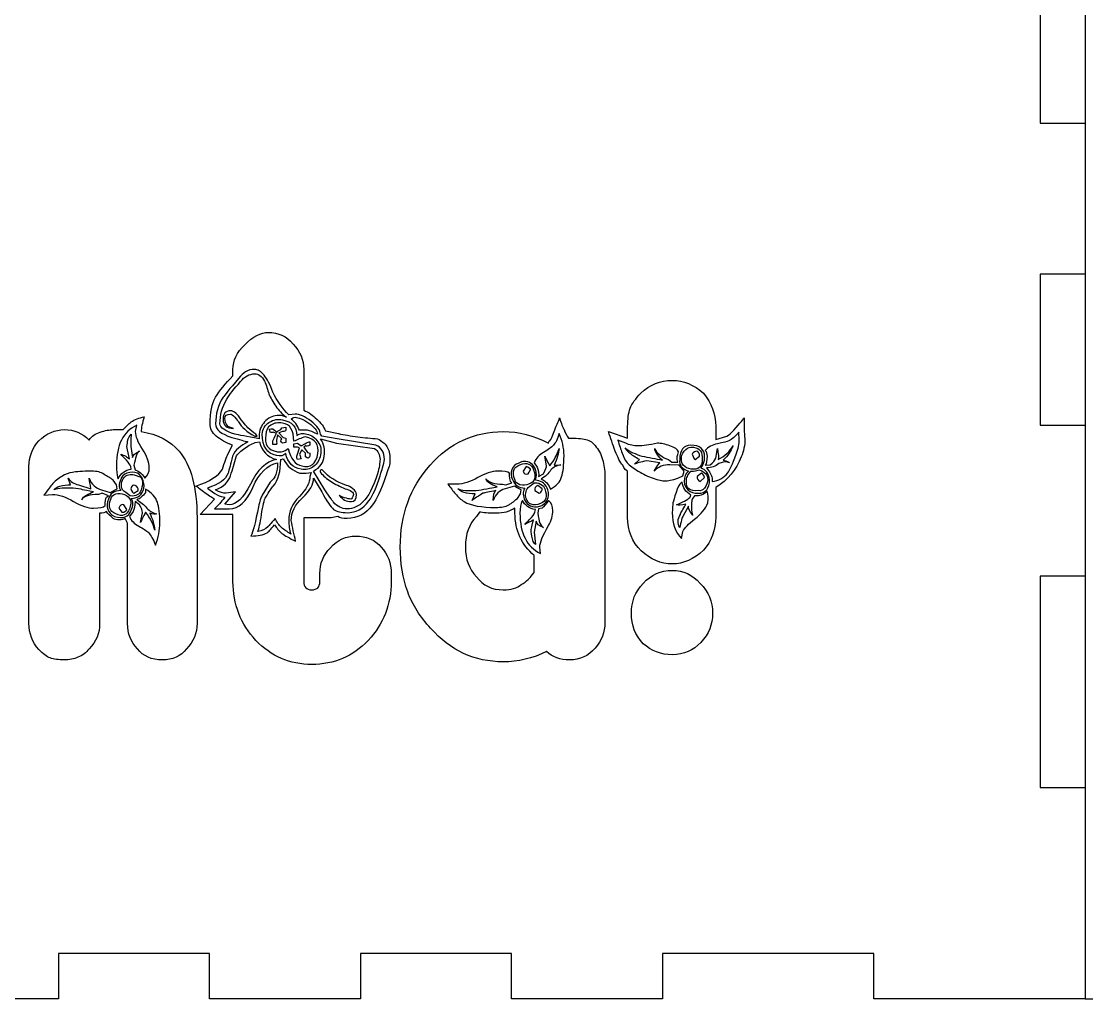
# Model space of a CAD drawing. Extents: x -175 to 628, y 17 to 881.
# Drawn here: x -57.1 to 92.9, y 284.5 to 422.1 of the extents above; entities that cross this region are included whole.
import ezdxf

# ---------------------------------------------------------------- set-up
doc = ezdxf.new("R2010")
doc.units = 0
doc.layers.add('Layer_1', color=7, linetype='CONTINUOUS')

msp = doc.modelspace()

# ---------------------------------------------------------------- linework, layer by layer
at = {"layer": 'Layer_1', "color": 7}
for points in [[(92.670128, 568.196126), (92.670128, 284.464286), (360.691515, 284.464286), (360.691515, 568.196126), (359.686657, 577.995739)], [(86.292175, 429.031219), (86.292175, 407.771376), (92.670128, 407.771376), (92.670128, 386.511534), (86.292175, 386.511534), (86.292175, 365.251691), (92.670128, 365.251691), (92.670128, 343.991846), (86.292175, 343.991846), (86.292175, 314.228066), (92.670128, 314.228066), (92.670128, 284.464287), (62.906346, 284.464287), (62.906346, 290.84224), (33.142567, 290.84224), (33.142567, 284.464287), (11.882724, 284.464287), (11.882724, 290.84224), (-9.377119, 290.84224), (-9.377119, 284.464287), (-30.636964, 284.464287), (-30.636964, 290.84224), (-51.896806, 290.84224), (-51.896806, 284.464287), (-73.156649, 284.464287)], [(-27.321599, 372.186794), (-27.321599, 373.100216)], [(-17.365777, 373.100216), (-17.365777, 367.345655)], [(-18.588422, 366.797603), (-19.461739, 366.706259)], [(-44.169809, 364.605386), (-42.772502, 364.605386)], [(-41.025866, 364.331361), (-40.851201, 365.244783)], [(-22.081691, 364.240018), (-22.169024, 364.69673)], [(-21.645034, 364.69673), (-21.470368, 364.514046), (-21.121041, 364.240018)], [(-20.597051, 364.605386), (-20.422389, 364.879415), (-19.898396, 364.970756), (-19.898396, 364.514046)], [(-16.841783, 364.514046), (-17.977099, 364.514046)], [(25.531866, 364.331361), (28.239152, 363.417939), (28.239152, 365.062099)], [(40.640264, 365.062099), (40.640264, 363.235255), (42.212236, 363.691964)], [(-23.653664, 363.965993), (-23.653664, 363.326596)], [(-21.208374, 362.504517), (-21.732364, 362.504517), (-21.732364, 363.052571)], [(-21.208374, 364.057334), (-21.645034, 364.240018)], [(-20.422389, 363.326596), (-21.033712, 363.874649), (-21.208374, 363.143912)], [(-20.335057, 364.331361), (-20.859047, 364.148677), (-20.247724, 363.50928), (-19.898396, 363.417939), (-19.898396, 362.778542)], [(-7.235288, 362.413174), (-12.649859, 363.326596), (-14.833153, 363.691964), (-15.007819, 363.965993)], [(-15.007819, 363.326596), (-12.737191, 362.687201), (-7.409953, 361.956464)], [(-14.309164, 364.422702), (-12.475196, 364.057334)], [(27.977156, 362.687201), (26.841844, 363.143912)], [(-41.724519, 362.230489), (-41.462524, 360.677673)], [(-28.020251, 361.225727), (-27.408928, 362.413174)], [(-24.177654, 362.778542), (-23.566331, 362.869886)], [(-19.898396, 362.778542), (-20.335057, 362.687201)], [(-18.326426, 360.58633), (-18.326426, 360.860357), (-18.239094, 361.134383), (-17.977099, 362.047805), (-18.239094, 362.139149), (-18.763084, 362.139149), (-18.763084, 362.595858), (-18.239094, 362.687201), (-17.715104, 362.321833), (-17.191112, 362.595858)], [(-17.103782, 360.769014), (-17.103782, 361.317067), (-17.627771, 361.773779), (-17.977099, 361.134383)], [(-17.103782, 362.321833), (-17.365777, 362.139149), (-16.841783, 361.408411), (-16.492459, 361.317067), (-16.492459, 360.860357)], [(-16.492459, 362.869886), (-16.492459, 362.413174)], [(40.640264, 360.58633), (40.902259, 361.956464)], [(-20.597051, 360.403645), (-20.247724, 360.494989)], [(-17.715104, 360.494989), (-18.239094, 360.403645)], [(16.832804, 359.490223), (16.570806, 360.860357)], [(29.199801, 359.764251), (29.898454, 360.403645)], [(32.780404, 359.946935), (30.946436, 360.220961)], [(32.780404, 360.403645), (33.129731, 360.312305)], [(34.003048, 360.403645), (34.439706, 360.038276), (35.313023, 360.038276), (35.225694, 360.403645)], [(37.758313, 360.403645), (38.369636, 360.860357)], [(-56.046931, 337.294061), (-56.046931, 352.182844), (-56.046931, 359.39888)], [(-41.637189, 359.03351), (-41.724519, 359.39888)], [(-41.287862, 359.581564), (-41.113196, 358.94217), (-40.676539, 358.759485)], [(-16.317794, 358.576801), (-16.492459, 358.028748)], [(-14.396497, 356.11056), (-15.968466, 358.759485)], [(13.950853, 359.39888), (13.514196, 358.759485)], [(15.086166, 359.946935), (15.522826, 359.307539)], [(17.880783, 359.581564), (18.841433, 359.672907)], [(28.239152, 352.274187), (28.239152, 358.759485)], [(36.186344, 358.759485), (35.487689, 359.581564), (34.177712, 359.672907)], [(35.313023, 357.75472), (36.011679, 358.120088), (36.186344, 358.759485)], [(37.146991, 358.759485), (37.496319, 358.759485)], [(38.631631, 358.485458), (38.020309, 358.028748)], [(39.155624, 359.581564), (39.854276, 359.672907)], [(-50.195701, 356.841298), (-50.545029, 357.75472)], [(-43.645819, 356.293244), (-43.733152, 356.841298), (-44.169809, 357.480695)], [(-43.558487, 357.937404), (-43.471156, 357.663379)], [(-22.081691, 357.206666), (-23.217004, 355.379822)], [(-15.968466, 357.75472), (-14.833153, 355.836535)], [(10.632246, 356.932641), (11.068906, 356.841298), (11.942223, 357.115326), (11.767558, 357.29801)], [(14.212848, 356.475929), (14.474843, 356.658614), (15.086166, 357.115326)], [(15.697488, 358.028748), (16.396143, 358.394117)], [(25.041989, 357.937404), (25.041989, 337.385404)], [(35.924346, 357.206666), (35.749684, 357.115326)], [(38.456969, 357.29801), (39.068291, 357.846063)], [(40.116272, 357.75472), (40.116272, 357.29801)], [(-53.950969, 355.379822), (-52.728324, 355.471166)], [(-49.060389, 356.841298), (-47.313754, 356.293244)], [(-46.964426, 355.836535), (-47.488417, 355.927876)], [(-45.130459, 355.105797), (-44.868464, 355.288481), (-45.741782, 355.653851), (-46.265771, 355.471166)], [(-45.829114, 356.11056), (-44.606469, 355.745192), (-43.645819, 356.293244)], [(-41.811851, 355.288481), (-42.423174, 355.745192), (-42.685169, 355.927876)], [(-41.287862, 355.653851), (-40.676539, 356.019219)], [(-39.628556, 356.201903), (-39.628556, 355.745192)], [(-27.845589, 354.009688), (-28.456912, 354.101032), (-26.972272, 355.836535), (-28.282249, 355.653851)], [(4.169695, 356.932641), (2.947051, 356.932641)], [(6.352988, 354.649085), (6.789648, 355.562507)], [(9.4096, 356.475929), (9.846261, 356.567273)], [(12.29155, 356.658614), (10.981573, 356.293244)], [(12.728208, 354.923113), (13.164869, 355.562507), (13.252198, 356.11056)], [(15.173498, 356.019219), (15.784821, 355.653851)], [(16.221481, 356.293244), (15.610159, 356.749957)], [(17.182128, 356.658614), (17.356793, 356.201903)], [(40.640264, 356.475929), (40.640264, 352.274187)], [(-42.248512, 353.370294), (-42.685169, 354.009688)], [(-40.501874, 354.009688), (-41.113196, 354.4664)], [(-27.321599, 343.231308), (-27.321599, 352.639556), (-27.845589, 352.639556), (-31.950181, 352.639556), (-29.941552, 354.831769)], [(13.426863, 354.649085), (13.339531, 354.4664)], [(37.059662, 355.105797), (37.146991, 355.379822)], [(38.194974, 355.288481), (37.670984, 355.288481), (37.321657, 354.831769)], [(-46.091109, 352.822241), (-46.091109, 352.182844), (-46.091109, 337.294061)], [(-43.383824, 353.552978), (-42.947164, 353.004925)], [(-41.375194, 353.096266), (-41.899184, 352.365528)], [(-40.327211, 351.54345), (-40.065217, 352.913582)], [(-29.941552, 353.461634), (-27.845589, 353.461634)], [(7.400971, 353.004925), (6.96431, 352.365528)], [(12.378881, 352.822241), (12.378881, 353.552978)], [(15.173498, 353.004925), (15.260831, 353.370294)], [(16.221481, 353.552978), (15.697488, 353.461634), (15.610159, 352.822241)], [(36.797666, 353.827004), (36.011679, 352.365528)], [(-42.161179, 337.294061), (-42.161179, 351.452106), (-42.510506, 352.091503)], [(-32.380018, 352.182844), (-32.380018, 337.294061)], [(-12.562528, 352.365528), (-13.523179, 352.182844), (-17.365777, 352.182844), (-17.365777, 343.231308)], [(15.34816, 351.726134), (15.086166, 350.173316), (15.260831, 348.437812)], [(35.837017, 349.259894), (36.011679, 350.264659)], [(15.959483, 347.159021), (15.872153, 348.072443)], [(15.086166, 344.510099), (15.086166, 346.884996)], [(-15.095149, 343.231308), (-15.095149, 344.327414)], [(-5.051996, 344.327414), (-5.051996, 343.231308)]]:
    msp.add_lwpolyline(points, dxfattribs=at)
for points in [[(-25.662294, 376.571219), (-24.49787, 377.72822), (-23.391669, 378.306723), (-22.343686, 378.306723)], [(-22.343686, 378.306723), (-20.946379, 378.306723), (-19.781955, 377.75867), (-18.850417, 376.662563)], [(-27.321599, 373.100216), (-27.321599, 374.31811), (-26.768498, 375.475113), (-25.662294, 376.571219)], [(-18.850417, 376.662563), (-17.860654, 375.62735), (-17.365777, 374.439901), (-17.365777, 373.100216)], [(-29.766889, 369.172499), (-29.242897, 370.085921), (-28.4278, 371.090687), (-27.321599, 372.186794)], [(-25.574961, 372.734847), (-25.866068, 372.552163), (-26.186284, 372.247688), (-26.535611, 371.821425)], [(-26.273617, 371.364713), (-25.691406, 372.09545), (-25.021862, 372.460819), (-24.264986, 372.460819)], [(-24.264986, 373.100216), (-24.730756, 373.100216), (-25.167415, 372.978425), (-25.574961, 372.734847)], [(-22.955008, 372.278135), (-23.420778, 372.826188), (-23.857438, 373.100216), (-24.264986, 373.100216)], [(-24.264986, 372.460819), (-23.740996, 372.460819), (-23.275225, 372.125897), (-22.867676, 371.456056)], [(-21.732364, 369.903237), (-22.081691, 370.93845), (-22.48924, 371.730081), (-22.955008, 372.278135)], [(-26.535611, 371.821425), (-27.816477, 370.299053), (-28.544244, 369.416078), (-28.718906, 369.172499)], [(-28.194916, 368.898472), (-27.845589, 369.507422), (-27.205155, 370.3295), (-26.273617, 371.364713)], [(-22.867676, 371.456056), (-22.634793, 370.847106), (-22.431019, 370.238159), (-22.256357, 369.629209)], [(30.073119, 369.720553), (31.353985, 370.93845), (32.838625, 371.547397), (34.527039, 371.547397)], [(34.527039, 371.547397), (36.099011, 371.547397), (37.554539, 370.93845), (38.893629, 369.720553)], [(-30.552874, 365.427468), (-30.552874, 367.010734), (-30.290879, 368.259077), (-29.766889, 369.172499)], [(-28.718906, 369.172499), (-29.417561, 368.076393), (-29.766889, 366.828049), (-29.766889, 365.427468)], [(-22.256357, 369.629209), (-22.02347, 369.081156), (-21.703255, 368.502656), (-21.295706, 367.893709)], [(-19.461739, 366.706259), (-20.335057, 367.558787), (-21.091932, 368.624447), (-21.732364, 369.903237)], [(28.588479, 367.619681), (28.879582, 368.289524), (29.374463, 368.989815), (30.073119, 369.720553)], [(38.893629, 369.720553), (40.058051, 368.380865), (40.640264, 366.828049), (40.640264, 365.062099)], [(-29.155567, 365.427468), (-29.155567, 366.645365), (-28.835348, 367.802365), (-28.194916, 368.898472)], [(-21.295706, 367.893709), (-20.888158, 367.345655), (-20.393277, 366.828049), (-19.811066, 366.34089)], [(28.239152, 365.062099), (28.239152, 366.097312), (28.355593, 366.949837), (28.588479, 367.619681)], [(-41.637189, 365.701496), (-41.171419, 366.005968), (-40.560097, 366.249549), (-39.803221, 366.432233)], [(-39.803221, 366.432233), (-40.094328, 365.518811), (-40.239879, 364.818521), (-40.239879, 364.331361)], [(-27.670927, 367.254312), (-28.369579, 367.254312), (-28.718906, 366.858496), (-28.718906, 366.066865)], [(-28.718906, 366.066865), (-28.718906, 365.214336), (-28.224025, 364.788071), (-27.234266, 364.788071)], [(-28.456912, 366.158205), (-28.456912, 366.584468), (-28.194916, 366.797603), (-27.670927, 366.797603)], [(-27.234266, 364.788071), (-28.049363, 364.909862), (-28.456912, 365.366574), (-28.456912, 366.158205)], [(-26.186284, 365.975521), (-26.652055, 366.828049), (-27.146934, 367.254312), (-27.670927, 367.254312)], [(-27.670927, 366.797603), (-27.554483, 366.797603), (-27.350708, 366.645365), (-27.059604, 366.34089)], [(-27.059604, 366.34089), (-26.768498, 366.036415), (-26.593832, 365.823284), (-26.535611, 365.701496)], [(-25.225637, 364.879415), (-25.400299, 365.062099), (-25.720515, 365.427468), (-26.186284, 365.975521)], [(-20.859047, 366.614918), (-21.557702, 366.614918), (-22.169024, 366.371337), (-22.693014, 365.884181)], [(-22.256357, 365.610152), (-21.615922, 366.036415), (-20.975488, 366.158205), (-20.335057, 365.975521)], [(-19.811066, 366.34089), (-20.160391, 366.523574), (-20.509719, 366.614918), (-20.859047, 366.614918)], [(-20.335057, 365.975521), (-18.99597, 365.731943), (-18.326426, 365.001205), (-18.326426, 363.783308)], [(-19.112411, 366.066865), (-18.99597, 366.249549), (-18.821305, 366.34089), (-18.588422, 366.34089)], [(-17.977099, 364.514046), (-18.268203, 365.244783), (-18.646642, 365.76239), (-19.112411, 366.066865)], [(-16.317794, 365.792837), (-17.191112, 366.46268), (-17.947987, 366.797603), (-18.588422, 366.797603)], [(-18.588422, 366.34089), (-18.064429, 366.34089), (-17.423997, 366.066865), (-16.667121, 365.518811)], [(-17.365777, 367.345655), (-16.667121, 367.041181), (-16.055799, 366.614918), (-15.531809, 366.066865)], [(-15.531809, 366.066865), (-14.949596, 365.579705), (-14.542047, 365.031652), (-14.309164, 364.422702)], [(17.880783, 364.331361), (18.17189, 365.062099), (18.433885, 365.701496), (18.666768, 366.249549)], [(18.666768, 366.249549), (18.899654, 365.457914), (19.103428, 364.909862), (19.278091, 364.605386)], [(43.172884, 364.514046), (44.104425, 365.610152), (44.599303, 366.188652), (44.657524, 366.249549)], [(44.657524, 366.249549), (44.657524, 365.701496), (44.657524, 365.18389), (44.657524, 364.69673)], [(-54.649625, 363.052571), (-53.543421, 364.087783), (-52.349885, 364.605386), (-51.069019, 364.605386)], [(-51.069019, 364.605386), (-49.671712, 364.605386), (-48.507287, 364.11823), (-47.575749, 363.143912)], [(-46.003777, 364.240018), (-45.305124, 364.483599), (-44.693801, 364.605386), (-44.169809, 364.605386)], [(-40.851201, 365.244783), (-42.772502, 364.331361), (-43.733152, 362.443621), (-43.733152, 359.581564)], [(-42.772502, 364.605386), (-42.423174, 365.031652), (-42.044737, 365.397021), (-41.637189, 365.701496)], [(-29.679556, 363.691964), (-30.261767, 364.179124), (-30.552874, 364.757624), (-30.552874, 365.427468)], [(-29.766889, 365.427468), (-29.766889, 364.635836), (-29.010013, 363.99644), (-27.496261, 363.50928)], [(-27.059604, 363.965993), (-28.456912, 364.392255), (-29.155567, 364.879415), (-29.155567, 365.427468)], [(-26.535611, 365.701496), (-26.128063, 364.970756), (-25.37119, 364.300914), (-24.264986, 363.691964)], [(-24.090321, 363.965993), (-24.49787, 364.209571), (-24.876309, 364.514046), (-25.225637, 364.879415)], [(-22.693014, 365.884181), (-23.217004, 365.397021), (-23.537222, 364.757624), (-23.653664, 363.965993)], [(-23.217004, 363.965993), (-23.158783, 364.69673), (-22.838567, 365.244783), (-22.256357, 365.610152)], [(-21.994359, 365.244783), (-22.460131, 364.940309), (-22.693014, 364.483599), (-22.693014, 363.874649)], [(-22.169024, 364.69673), (-21.877917, 364.757624), (-21.703255, 364.757624), (-21.645034, 364.69673)], [(-20.335057, 365.518811), (-20.975488, 365.640599), (-21.528589, 365.549258), (-21.994359, 365.244783)], [(-21.121041, 364.240018), (-21.062821, 364.361808), (-20.888158, 364.483599), (-20.597051, 364.605386)], [(-18.763084, 362.961227), (-18.763084, 364.544492), (-19.287073, 365.397021), (-20.335057, 365.518811)], [(-19.898396, 364.514046), (-19.898396, 364.392255), (-20.04395, 364.331361), (-20.335057, 364.331361)], [(-15.444476, 363.965993), (-16.02669, 364.270467), (-16.492459, 364.453152), (-16.841783, 364.514046)], [(-16.667121, 365.518811), (-15.852025, 364.970756), (-15.444476, 364.453152), (-15.444476, 363.965993)], [(-15.007819, 363.965993), (-15.007819, 364.514046), (-15.444476, 365.122993), (-16.317794, 365.792837)], [(19.278091, 364.605386), (19.452756, 364.179124), (19.65653, 363.783308), (19.889413, 363.417939)], [(42.212236, 363.691964), (42.503341, 363.874649), (42.823559, 364.148677), (43.172884, 364.514046)], [(44.657524, 364.69673), (44.657524, 364.209571), (44.686636, 363.752861), (44.744857, 363.326596)], [(-56.046931, 359.39888), (-56.046931, 360.799461), (-55.581163, 362.017358), (-54.649625, 363.052571)], [(-47.575749, 363.143912), (-47.226422, 363.691964), (-46.702432, 364.057334), (-46.003777, 364.240018)], [(-42.248512, 362.230489), (-42.190291, 362.595858), (-42.161179, 362.839439), (-42.161179, 362.961227)], [(-42.161179, 362.961227), (-42.044737, 363.448386), (-41.870072, 363.783308), (-41.637189, 363.965993)], [(-41.637189, 363.965993), (-41.69541, 363.661517), (-41.724519, 363.265702), (-41.724519, 362.778542)], [(-40.065217, 361.86512), (-40.705648, 362.839439), (-41.025866, 363.661517), (-41.025866, 364.331361)], [(-40.239879, 364.331361), (-37.911033, 363.965993), (-36.135286, 363.052571), (-34.912641, 361.591095)], [(-27.408928, 362.413174), (-28.34047, 362.778542), (-29.097343, 363.204808), (-29.679556, 363.691964)], [(-27.496261, 363.50928), (-26.390058, 363.204808), (-25.633185, 362.991674), (-25.225637, 362.869886)], [(-23.653664, 363.326596), (-25.400299, 363.63107), (-26.535611, 363.844202), (-27.059604, 363.965993)], [(-24.264986, 363.691964), (-24.148545, 363.691964), (-24.032101, 363.691964), (-23.915659, 363.691964)], [(-23.915659, 363.691964), (-23.97388, 363.752861), (-24.032101, 363.844202), (-24.090321, 363.965993)], [(-21.208374, 360.951698), (-22.547461, 361.256174), (-23.217004, 362.260936), (-23.217004, 363.965993)], [(-22.693014, 363.874649), (-22.98412, 362.534964), (-22.431019, 361.743332), (-21.033712, 361.499752)], [(-21.645034, 364.240018), (-21.703255, 364.179124), (-21.848808, 364.179124), (-22.081691, 364.240018)], [(-21.732364, 363.052571), (-21.44126, 363.600623), (-21.266595, 363.935546), (-21.208374, 364.057334)], [(-21.208374, 363.143912), (-21.150153, 362.778542), (-21.150153, 362.565411), (-21.208374, 362.504517)], [(-20.335057, 362.687201), (-20.626163, 362.869886), (-20.655272, 363.083018), (-20.422389, 363.326596)], [(-17.103782, 363.600623), (-17.744213, 363.417939), (-18.297315, 363.204808), (-18.763084, 362.961227)], [(-18.326426, 363.783308), (-17.918878, 364.087783), (-17.453106, 364.148677), (-16.929116, 363.965993)], [(-15.357143, 361.225727), (-15.182481, 362.504517), (-15.764692, 363.296149), (-17.103782, 363.600623)], [(-16.929116, 363.965993), (-16.230464, 363.844202), (-15.706471, 363.478833), (-15.357143, 362.869886)], [(-14.483826, 360.860357), (-14.309164, 361.712883), (-14.483826, 362.534964), (-15.007819, 363.326596)], [(-12.475196, 364.057334), (-11.660099, 363.874649), (-10.75767, 363.722414), (-9.767912, 363.600623)], [(-9.767912, 363.600623), (-8.778152, 363.478833), (-7.846611, 363.387492), (-6.973294, 363.326596)], [(-6.973294, 363.326596), (-6.391083, 363.022124), (-5.954422, 362.656754), (-5.663319, 362.230489)], [(0.414428, 359.581564), (3.209046, 362.748095), (6.644095, 364.331361), (10.719578, 364.331361)], [(10.719578, 364.331361), (12.931982, 364.331361), (15.057057, 363.783308), (17.094799, 362.687201)], [(17.094799, 362.687201), (17.094799, 362.808989), (17.153019, 362.93078), (17.269461, 363.052571)], [(17.269461, 363.052571), (17.444123, 363.235255), (17.647897, 363.661517), (17.880783, 364.331361)], [(18.579439, 364.057334), (18.346553, 363.265702), (18.084557, 362.717648), (17.793451, 362.413174)], [(19.278091, 360.951698), (19.278091, 362.047805), (19.045208, 363.083018), (18.579439, 364.057334)], [(19.889413, 363.417939), (20.995617, 363.417939), (21.810713, 363.357043), (22.334703, 363.235255)], [(22.334703, 363.235255), (22.916917, 363.113465), (23.411795, 362.748095), (23.819343, 362.139149)], [(26.492516, 361.591095), (26.143189, 362.504517), (25.822973, 363.417939), (25.531866, 364.331361)], [(26.841844, 363.143912), (27.074727, 362.413174), (27.278501, 361.804226), (27.453164, 361.317067)], [(42.474232, 363.052571), (42.241345, 362.93078), (41.717356, 362.778542), (40.902259, 362.595858)], [(43.871539, 364.240018), (43.40577, 363.63107), (42.940001, 363.235255), (42.474232, 363.052571)], [(43.522211, 361.134383), (43.813318, 361.926017), (43.958872, 362.626305), (43.958872, 363.235255)], [(43.958872, 363.235255), (43.900651, 363.661517), (43.871539, 363.99644), (43.871539, 364.240018)], [(44.744857, 363.326596), (44.744857, 362.413174), (44.570194, 361.560645), (44.220866, 360.769014)], [(-41.899184, 360.494989), (-42.015625, 361.043042), (-42.132067, 361.621542), (-42.248512, 362.230489)], [(-41.724519, 362.778542), (-41.724519, 362.656754), (-41.724519, 362.47407), (-41.724519, 362.230489)], [(-41.462524, 360.677673), (-41.404303, 360.982145), (-41.084087, 361.286621), (-40.501874, 361.591095)], [(-40.501874, 361.591095), (-40.676539, 361.530199), (-40.822092, 361.286621), (-40.938534, 360.860357)], [(-39.104567, 359.216195), (-39.104567, 360.007829), (-39.424782, 360.890804), (-40.065217, 361.86512)], [(-34.912641, 361.591095), (-33.224227, 359.581564), (-32.380018, 356.445482), (-32.380018, 352.182844)], [(-25.225637, 362.869886), (-26.273617, 362.382727), (-27.001381, 361.712883), (-27.408928, 360.860357)], [(-26.884939, 360.769014), (-26.710277, 361.134383), (-26.360949, 361.499752), (-25.836959, 361.86512)], [(-25.836959, 361.86512), (-25.312967, 362.291386), (-24.759868, 362.595858), (-24.177654, 362.778542)], [(-23.566331, 362.869886), (-23.275225, 361.591095), (-22.48924, 360.769014), (-21.208374, 360.403645)], [(-21.033712, 361.499752), (-20.626163, 361.377961), (-20.131282, 361.530199), (-19.549072, 361.956464)], [(-19.549072, 361.956464), (-19.199744, 360.494989), (-18.55931, 359.672907), (-17.627771, 359.490223)], [(-17.191112, 362.595858), (-16.841783, 362.839439), (-16.608901, 362.93078), (-16.492459, 362.869886)], [(-16.492459, 362.413174), (-16.783563, 362.291386), (-16.987337, 362.260936), (-17.103782, 362.321833)], [(-15.357143, 362.869886), (-14.949596, 362.321833), (-14.833153, 361.712883), (-15.007819, 361.043042)], [(-7.409953, 361.956464), (-6.885964, 361.591095), (-6.623966, 361.073489), (-6.623966, 360.403645)], [(-6.012643, 360.403645), (-6.012643, 361.438858), (-6.420192, 362.108702), (-7.235288, 362.413174)], [(-5.663319, 362.230489), (-5.372212, 361.804226), (-5.226659, 361.195277), (-5.226659, 360.403645)], [(17.793451, 362.413174), (17.502347, 362.108702), (17.036578, 361.773779), (16.396143, 361.408411)], [(18.579439, 361.956464), (18.521218, 361.286621), (18.288331, 360.494989), (17.880783, 359.581564)], [(18.055446, 360.677673), (18.23011, 360.982145), (18.404774, 361.408411), (18.579439, 361.956464)], [(23.819343, 362.139149), (24.285113, 361.591095), (24.605331, 360.921251), (24.779993, 360.12962)], [(27.540496, 359.581564), (27.191168, 360.007829), (26.841844, 360.677673), (26.492516, 361.591095)], [(28.501146, 361.317067), (28.151819, 361.621542), (27.948044, 361.86512), (27.889823, 362.047805)], [(27.889823, 362.047805), (28.006265, 361.926017), (28.268261, 361.743332), (28.675808, 361.499752)], [(29.723792, 362.321833), (29.083357, 362.321833), (28.501146, 362.443621), (27.977156, 362.687201)], [(28.675808, 361.499752), (29.083357, 361.317067), (29.490905, 361.134383), (29.898454, 360.951698)], [(32.431076, 362.687201), (31.266652, 362.443621), (30.364223, 362.321833), (29.723792, 362.321833)], [(32.693072, 360.769014), (32.227302, 361.256174), (32.023528, 361.651989), (32.081749, 361.956464)], [(32.081749, 361.956464), (32.13997, 361.651989), (32.372855, 361.347514), (32.780404, 361.043042)], [(34.177712, 362.321833), (33.53728, 362.565411), (32.955066, 362.687201), (32.431076, 362.687201)], [(35.400356, 361.499752), (35.283915, 361.804226), (34.876366, 362.078252), (34.177712, 362.321833)], [(35.225694, 360.403645), (35.167473, 360.58633), (35.225694, 360.951698), (35.400356, 361.499752)], [(37.146991, 362.413174), (36.099011, 362.413174), (35.575022, 361.743332), (35.575022, 360.403645)], [(35.837017, 360.403645), (35.778796, 360.829908), (35.895237, 361.225727), (36.186344, 361.591095)], [(36.186344, 361.591095), (36.477448, 361.956464), (36.797666, 362.139149), (37.146991, 362.139149)], [(39.068291, 360.769014), (39.068291, 361.86512), (38.427857, 362.413174), (37.146991, 362.413174)], [(37.146991, 362.139149), (38.194974, 362.139149), (38.718964, 361.682436), (38.718964, 360.769014)], [(37.932979, 361.591095), (37.52543, 361.408411), (37.321657, 361.256174), (37.321657, 361.134383)], [(38.369636, 360.860357), (38.369636, 361.286621), (38.224083, 361.530199), (37.932979, 361.591095)], [(40.902259, 362.595858), (40.145383, 362.47407), (39.563172, 362.169596), (39.155624, 361.682436)], [(39.155624, 361.682436), (39.330286, 361.499752), (39.417619, 361.225727), (39.417619, 360.860357)], [(40.902259, 361.956464), (40.902259, 361.773779), (40.931368, 361.530199), (40.989592, 361.225727)], [(40.989592, 360.403645), (41.92113, 360.890804), (42.619785, 361.530199), (43.085554, 362.321833)], [(43.085554, 362.321833), (42.794447, 361.591095), (42.328678, 360.921251), (41.688244, 360.312305)], [(-42.335841, 360.312305), (-42.685169, 360.677673), (-42.947164, 360.951698), (-43.121829, 361.134383)], [(-43.121829, 361.134383), (-42.888943, 361.073489), (-42.656059, 360.982145), (-42.423174, 360.860357)], [(-42.423174, 360.860357), (-42.248512, 360.738567), (-42.073847, 360.616776), (-41.899184, 360.494989)], [(-41.724519, 359.39888), (-41.782742, 359.642461), (-41.986517, 359.946935), (-42.335841, 360.312305)], [(-40.938534, 360.860357), (-41.054975, 360.555883), (-41.171419, 360.12962), (-41.287862, 359.581564)], [(-28.806239, 359.03351), (-28.515132, 360.007829), (-28.253138, 360.738567), (-28.020251, 361.225727)], [(-27.408928, 360.860357), (-27.641815, 359.764251), (-27.845589, 358.972617), (-28.020251, 358.485458)], [(-27.670927, 358.120088), (-27.379819, 359.03351), (-27.117825, 359.916486), (-26.884939, 360.769014)], [(-21.208374, 360.403645), (-22.663902, 360.09917), (-23.886547, 358.94217), (-24.876309, 356.932641)], [(-21.645034, 356.658614), (-20.946379, 357.511142), (-20.597051, 358.759485), (-20.597051, 360.403645)], [(-19.898396, 361.225727), (-20.189503, 360.921251), (-20.626163, 360.829908), (-21.208374, 360.951698)], [(-20.247724, 360.494989), (-19.723734, 359.459776), (-18.937749, 358.789932), (-17.889767, 358.485458)], [(-17.715104, 359.03351), (-18.879525, 359.216195), (-19.607292, 359.946935), (-19.898396, 361.225727)], [(-18.239094, 360.403645), (-18.297315, 360.464539), (-18.326426, 360.525436), (-18.326426, 360.58633)], [(-17.977099, 361.134383), (-17.860654, 361.012592), (-17.802433, 360.860357), (-17.802433, 360.677673)], [(-17.802433, 360.677673), (-17.802433, 360.616776), (-17.773325, 360.555883), (-17.715104, 360.494989)], [(-17.627771, 359.490223), (-16.405126, 359.185748), (-15.64825, 359.764251), (-15.357143, 361.225727)], [(-16.492459, 360.860357), (-16.608901, 360.555883), (-16.812675, 360.525436), (-17.103782, 360.769014)], [(-15.007819, 361.043042), (-15.124261, 360.373198), (-15.444476, 359.825145), (-15.968466, 359.39888)], [(-15.968466, 358.759485), (-15.036928, 359.307539), (-14.542047, 360.007829), (-14.483826, 360.860357)], [(-6.623966, 360.403645), (-6.623966, 359.916486), (-6.74041, 359.246645), (-6.973294, 358.394117)], [(-6.274641, 359.216195), (-6.099976, 359.703354), (-6.012643, 360.09917), (-6.012643, 360.403645)], [(-5.226659, 360.403645), (-5.226659, 359.977382), (-5.25577, 359.642461), (-5.313992, 359.39888)], [(13.601526, 360.12962), (13.485084, 360.12962), (13.22309, 360.038276), (12.815541, 359.855592)], [(13.077535, 359.672907), (14.067295, 360.038276), (14.70773, 359.794698), (14.998836, 358.94217)], [(15.260831, 359.03351), (14.969724, 359.764251), (14.416622, 360.12962), (13.601526, 360.12962)], [(16.396143, 361.408411), (15.755709, 361.043042), (15.319051, 360.555883), (15.086166, 359.946935)], [(16.570806, 360.860357), (16.803691, 360.373198), (17.036578, 359.916486), (17.269461, 359.490223)], [(17.269461, 359.490223), (17.560568, 359.855592), (17.822563, 360.251408), (18.055446, 360.677673)], [(18.928766, 357.937404), (19.161649, 358.607248), (19.278091, 359.612014), (19.278091, 360.951698)], [(24.779993, 360.12962), (24.954659, 359.337986), (25.041989, 358.607248), (25.041989, 357.937404)], [(27.453164, 361.317067), (27.627829, 360.829908), (27.860712, 360.373198), (28.151819, 359.946935)], [(29.898454, 360.403645), (29.316243, 360.70812), (28.850473, 361.012592), (28.501146, 361.317067)], [(30.946436, 360.220961), (30.073119, 360.038276), (29.490905, 359.886039), (29.199801, 359.764251)], [(29.898454, 360.951698), (30.829995, 360.769014), (31.790642, 360.58633), (32.780404, 360.403645)], [(33.129731, 360.312305), (32.955066, 360.434092), (32.809513, 360.58633), (32.693072, 360.769014)], [(32.780404, 361.043042), (33.187952, 360.738567), (33.595501, 360.525436), (34.003048, 360.403645)], [(35.575022, 360.403645), (35.458577, 359.612014), (35.866125, 359.06396), (36.797666, 358.759485)], [(36.273674, 359.39888), (35.924346, 359.642461), (35.778796, 359.977382), (35.837017, 360.403645)], [(37.321657, 361.134383), (37.496319, 360.647223), (37.641872, 360.403645), (37.758313, 360.403645)], [(38.718964, 360.769014), (38.835405, 359.612014), (38.427857, 359.03351), (37.496319, 359.03351)], [(38.544301, 359.216195), (38.893629, 359.581564), (39.068291, 360.09917), (39.068291, 360.769014)], [(39.417619, 360.860357), (39.417619, 360.251408), (39.330286, 359.825145), (39.155624, 359.581564)], [(39.854276, 359.672907), (40.261825, 359.977382), (40.523819, 360.281855), (40.640264, 360.58633)], [(44.220866, 360.769014), (43.522211, 358.94217), (42.328678, 357.511142), (40.640264, 356.475929)], [(40.989592, 361.225727), (41.047812, 360.799461), (41.047812, 360.525436), (40.989592, 360.403645)], [(42.561561, 359.946935), (42.212236, 360.12962), (41.717356, 360.09917), (41.076921, 359.855592)], [(41.688244, 360.312305), (42.212236, 360.190514), (42.503341, 360.068723), (42.561561, 359.946935)], [(42.299566, 358.485458), (42.590673, 358.850826), (42.998221, 359.733801), (43.522211, 361.134383)], [(-49.933706, 358.576801), (-50.399476, 358.515907), (-50.894357, 358.333223), (-51.418346, 358.028748)], [(-47.226422, 358.759485), (-48.507287, 358.759485), (-49.409717, 358.698592), (-49.933706, 358.576801)], [(-45.479786, 358.302773), (-45.887335, 358.607248), (-46.469546, 358.759485), (-47.226422, 358.759485)], [(-43.733152, 359.581564), (-43.733152, 358.789932), (-43.674931, 358.241879), (-43.558487, 357.937404)], [(-43.471156, 357.663379), (-43.121829, 358.455011), (-42.510506, 358.911723), (-41.637189, 359.03351)], [(-42.248512, 358.485458), (-42.714281, 358.302773), (-43.005388, 357.998301), (-43.121829, 357.572036)], [(-40.763872, 358.485458), (-41.229641, 358.668142), (-41.724519, 358.668142), (-42.248512, 358.485458)], [(-39.977884, 357.389351), (-40.152549, 357.937404), (-40.414544, 358.302773), (-40.763872, 358.485458)], [(-40.676539, 358.759485), (-40.21077, 358.455011), (-39.890554, 358.120088), (-39.715888, 357.75472)], [(-39.715888, 357.75472), (-39.308341, 358.180985), (-39.104567, 358.668142), (-39.104567, 359.216195)], [(-32.561504, 356.658614), (-30.581986, 357.328457), (-29.330229, 358.120088), (-28.806239, 359.03351)], [(-28.020251, 358.485458), (-28.369579, 357.572036), (-29.330229, 356.871745), (-30.902201, 356.384588)], [(-24.526981, 356.475929), (-23.653664, 358.485458), (-22.48924, 359.642461), (-21.033712, 359.946935)], [(-21.033712, 359.946935), (-21.033712, 358.668142), (-21.383036, 357.75472), (-22.081691, 357.206666)], [(-17.889767, 358.485458), (-17.249332, 358.424564), (-16.725342, 358.455011), (-16.317794, 358.576801)], [(-15.968466, 359.39888), (-16.492459, 359.03351), (-17.074669, 358.911723), (-17.715104, 359.03351)], [(-14.920487, 358.94217), (-15.036928, 358.881276), (-15.06604, 358.759485), (-15.007819, 358.576801)], [(-15.007819, 358.576801), (-14.60027, 358.089641), (-14.10539, 357.663379), (-13.523179, 357.29801)], [(-14.571159, 358.759485), (-14.6876, 358.94217), (-14.804044, 359.003063), (-14.920487, 358.94217)], [(-11.339884, 356.749957), (-12.853633, 357.29801), (-13.930724, 357.967854), (-14.571159, 358.759485)], [(-6.623966, 358.120088), (-6.449303, 358.607248), (-6.332862, 358.972617), (-6.274641, 359.216195)], [(-5.313992, 359.39888), (-5.605095, 358.729039), (-5.77976, 358.241879), (-5.837981, 357.937404)], [(-3.777497, 348.072443), (-3.777497, 352.578662), (-2.380189, 356.415035), (0.414428, 359.581564)], [(9.93359, 358.759485), (9.118494, 358.759485), (8.186956, 358.455011), (7.138976, 357.846063)], [(11.592895, 358.485458), (11.36001, 358.668142), (10.806911, 358.759485), (9.93359, 358.759485)], [(11.767558, 357.29801), (11.651117, 357.541589), (11.592895, 357.937404), (11.592895, 358.485458)], [(11.942223, 358.94217), (11.767558, 358.515907), (11.79667, 358.059194), (12.029553, 357.572036)], [(12.378881, 357.572036), (11.913112, 358.607248), (12.145997, 359.307539), (13.077535, 359.672907)], [(12.815541, 359.855592), (12.407993, 359.733801), (12.116886, 359.429329), (11.942223, 358.94217)], [(13.514196, 358.759485), (13.630637, 358.394117), (13.86352, 358.272326), (14.212848, 358.394117)], [(14.562175, 359.03351), (14.271069, 359.277092), (14.067295, 359.39888), (13.950853, 359.39888)], [(14.212848, 358.394117), (14.445734, 358.698592), (14.562175, 358.911723), (14.562175, 359.03351)], [(14.998836, 358.94217), (15.406384, 357.906957), (15.173498, 357.237113), (14.300181, 356.932641)], [(15.260831, 357.480695), (15.435493, 357.967854), (15.435493, 358.485458), (15.260831, 359.03351)], [(15.522826, 359.307539), (15.697488, 358.759485), (15.755709, 358.333223), (15.697488, 358.028748)], [(17.444123, 358.94217), (17.094799, 358.394117), (16.629029, 357.967854), (16.046816, 357.663379)], [(16.396143, 358.394117), (16.68725, 359.003063), (16.832804, 359.368433), (16.832804, 359.490223)], [(18.841433, 359.672907), (18.25922, 359.551117), (17.793451, 359.307539), (17.444123, 358.94217)], [(28.239152, 358.759485), (28.006265, 358.820379), (27.773382, 359.094407), (27.540496, 359.581564)], [(28.151819, 359.946935), (28.501146, 359.581564), (29.025136, 359.185748), (29.723792, 358.759485)], [(29.723792, 358.759485), (30.422446, 358.333223), (31.121099, 357.998301), (31.819754, 357.75472)], [(31.994416, 358.759485), (32.401964, 359.490223), (32.663962, 359.886039), (32.780404, 359.946935)], [(34.177712, 359.672907), (33.304394, 359.672907), (32.576629, 359.368433), (31.994416, 358.759485)], [(36.797666, 358.759485), (36.390118, 358.455011), (36.186344, 357.967854), (36.186344, 357.29801)], [(37.496319, 359.03351), (37.030549, 359.03351), (36.623001, 359.155301), (36.273674, 359.39888)], [(36.535669, 357.29801), (36.477448, 357.785167), (36.681222, 358.272326), (37.146991, 358.759485)], [(37.496319, 358.759485), (37.903867, 358.820379), (38.165862, 358.881276), (38.282306, 358.94217)], [(38.282306, 358.94217), (39.097403, 358.698592), (39.504952, 358.241879), (39.504952, 357.572036)], [(39.766946, 357.572036), (39.650502, 358.424564), (39.242953, 358.972617), (38.544301, 359.216195)], [(39.068291, 357.846063), (38.893629, 358.272326), (38.748076, 358.485458), (38.631631, 358.485458)], [(41.076921, 359.855592), (40.611152, 359.429329), (40.028942, 359.216195), (39.330286, 359.216195)], [(39.330286, 359.216195), (39.796055, 358.729039), (40.058051, 358.241879), (40.116272, 357.75472)], [(40.116272, 357.29801), (41.047812, 357.419798), (41.775577, 357.815616), (42.299566, 358.485458)], [(-51.418346, 358.028748), (-51.942337, 357.724273), (-52.408108, 357.328457), (-52.815657, 356.841298)], [(-50.545029, 357.75472), (-50.195701, 357.267563), (-49.700823, 356.963088), (-49.060389, 356.841298)], [(-47.313754, 356.293244), (-47.430196, 356.902194), (-47.517528, 357.389351), (-47.575749, 357.75472)], [(-47.575749, 357.75472), (-47.226422, 356.902194), (-46.644211, 356.354141), (-45.829114, 356.11056)], [(-44.169809, 357.480695), (-44.577357, 357.785167), (-45.014018, 358.059194), (-45.479786, 358.302773)], [(-43.121829, 357.572036), (-43.412933, 356.963088), (-43.412933, 356.445482), (-43.121829, 356.019219)], [(-42.685169, 355.927876), (-43.092717, 356.354141), (-43.150938, 356.871745), (-42.859834, 357.480695)], [(-42.859834, 357.480695), (-42.685169, 358.028748), (-42.248512, 358.302773), (-41.549857, 358.302773)], [(-41.549857, 358.302773), (-41.433415, 358.302773), (-41.113196, 358.211432), (-40.589206, 358.028748)], [(-40.589206, 358.028748), (-40.006996, 357.846063), (-39.890554, 357.206666), (-40.239879, 356.11056)], [(-39.977884, 356.019219), (-39.803221, 356.445482), (-39.803221, 356.902194), (-39.977884, 357.389351)], [(-29.766889, 356.11056), (-28.602465, 356.59772), (-27.90381, 357.267563), (-27.670927, 358.120088)], [(-16.492459, 358.028748), (-16.492459, 357.115326), (-16.987337, 356.171457), (-17.977099, 355.197138)], [(-17.540439, 355.014454), (-16.492459, 355.98877), (-15.968466, 356.902194), (-15.968466, 357.75472)], [(-13.523179, 357.29801), (-12.940965, 356.932641), (-12.271422, 356.59772), (-11.514546, 356.293244)], [(-6.973294, 358.394117), (-7.613728, 356.445482), (-8.283271, 355.136244), (-8.981927, 354.4664)], [(-8.195939, 354.557744), (-7.613728, 355.349375), (-7.089738, 356.536826), (-6.623966, 358.120088)], [(-5.837981, 357.937404), (-6.478415, 356.11056), (-7.089738, 354.801323), (-7.671949, 354.009688)], [(7.138976, 357.846063), (6.090993, 357.237113), (5.101234, 356.932641), (4.169695, 356.932641)], [(9.846261, 356.567273), (8.972943, 356.871745), (8.44895, 357.237113), (8.274288, 357.663379)], [(8.274288, 357.663379), (8.39073, 357.480695), (8.681836, 357.29801), (9.147606, 357.115326)], [(9.147606, 357.115326), (9.613375, 356.993535), (10.108256, 356.932641), (10.632246, 356.932641)], [(12.029553, 357.572036), (12.320659, 356.780404), (12.902873, 356.384588), (13.776191, 356.384588)], [(13.077535, 356.841298), (12.669988, 356.963088), (12.437102, 357.206666), (12.378881, 357.572036)], [(15.086166, 357.115326), (15.377273, 357.176219), (15.668379, 357.115326), (15.959483, 356.932641)], [(16.920133, 356.384588), (16.512585, 357.115326), (15.959483, 357.480695), (15.260831, 357.480695)], [(16.046816, 357.663379), (16.512585, 357.480695), (16.891025, 357.145772), (17.182128, 356.658614)], [(17.356793, 356.201903), (18.23011, 356.689061), (18.754101, 357.267563), (18.928766, 357.937404)], [(31.819754, 357.75472), (32.576629, 357.511142), (33.129731, 357.389351), (33.479059, 357.389351)], [(33.479059, 357.389351), (33.886607, 357.389351), (34.497927, 357.511142), (35.313023, 357.75472)], [(35.749684, 357.115326), (35.516798, 356.932641), (35.283915, 356.475929), (35.051029, 355.745192)], [(37.146991, 355.379822), (36.390118, 355.806085), (35.98257, 356.415035), (35.924346, 357.206666)], [(36.186344, 357.29801), (36.302785, 356.201903), (36.972329, 355.653851), (38.194974, 355.653851)], [(38.194974, 356.019219), (36.972329, 355.897429), (36.419227, 356.323691), (36.535669, 357.29801)], [(38.020309, 358.028748), (38.020309, 357.663379), (38.165862, 357.419798), (38.456969, 357.29801)], [(38.194974, 355.653851), (39.242953, 355.653851), (39.766946, 356.293244), (39.766946, 357.572036)], [(39.504952, 357.572036), (39.504952, 357.145772), (39.359398, 356.749957), (39.068291, 356.384588)], [(-52.815657, 356.841298), (-52.932098, 356.71951), (-53.310535, 356.23235), (-53.950969, 355.379822)], [(-52.728324, 355.471166), (-51.855007, 355.471166), (-50.865244, 355.136244), (-49.759044, 354.4664)], [(-52.553659, 356.11056), (-52.378996, 356.354141), (-52.08789, 356.536826), (-51.680341, 356.658614)], [(-50.195701, 356.384588), (-51.418346, 356.384588), (-52.204334, 356.293244), (-52.553659, 356.11056)], [(-51.680341, 356.658614), (-51.214572, 356.780404), (-50.719694, 356.841298), (-50.195701, 356.841298)], [(-48.711061, 356.201903), (-49.17683, 356.323691), (-49.671712, 356.384588), (-50.195701, 356.384588)], [(-47.488417, 355.927876), (-48.07063, 356.049666), (-48.478178, 356.141007), (-48.711061, 356.201903)], [(-46.265771, 355.471166), (-47.546637, 355.471166), (-48.332625, 355.227585), (-48.623732, 354.740429)], [(-47.925076, 355.379822), (-47.63397, 355.562507), (-47.313754, 355.714745), (-46.964426, 355.836535)], [(-43.121829, 356.019219), (-44.053367, 356.019219), (-44.635578, 355.623401), (-44.868464, 354.831769)], [(-44.519137, 354.831769), (-44.460916, 355.197138), (-44.228029, 355.440716), (-43.820481, 355.562507)], [(-43.820481, 355.562507), (-43.412933, 355.684298), (-43.005388, 355.653851), (-42.597839, 355.471166)], [(-42.597839, 355.471166), (-41.724519, 355.105797), (-41.491636, 354.435953), (-41.899184, 353.461634)], [(-40.239879, 356.11056), (-40.472765, 355.440716), (-40.996755, 355.166691), (-41.811851, 355.288481)], [(-41.113196, 356.749957), (-41.404303, 356.871745), (-41.608077, 356.71951), (-41.724519, 356.293244)], [(-41.724519, 356.293244), (-41.549857, 355.866982), (-41.404303, 355.653851), (-41.287862, 355.653851)], [(-41.637189, 354.923113), (-40.822092, 354.923113), (-40.26899, 355.288481), (-39.977884, 356.019219)], [(-40.676539, 356.019219), (-40.618318, 356.384588), (-40.763872, 356.628167), (-41.113196, 356.749957)], [(-39.628556, 355.745192), (-40.036105, 355.197138), (-40.443653, 354.862216), (-40.851201, 354.740429)], [(-37.969254, 354.375059), (-38.202137, 355.105797), (-38.755239, 355.714745), (-39.628556, 356.201903)], [(-31.25153, 355.653851), (-31.83374, 356.141007), (-32.2704, 356.475929), (-32.561504, 356.658614)], [(-29.941552, 354.831769), (-30.174437, 354.95356), (-30.611095, 355.227585), (-31.25153, 355.653851)], [(-30.902201, 356.384588), (-29.91244, 355.53206), (-29.097343, 355.105797), (-28.456912, 355.105797)], [(-28.282249, 355.653851), (-28.689795, 355.653851), (-29.184676, 355.806085), (-29.766889, 356.11056)], [(-24.876309, 356.932641), (-25.866068, 354.984007), (-26.85583, 354.009688), (-27.845589, 354.009688)], [(-27.845589, 353.461634), (-26.506502, 353.461634), (-25.400299, 354.4664), (-24.526981, 356.475929)], [(-22.693014, 355.105797), (-22.227245, 355.897429), (-21.877917, 356.415035), (-21.645034, 356.658614)], [(-14.833153, 355.836535), (-14.134499, 354.557744), (-13.5814, 353.735663), (-13.173851, 353.370294)], [(-13.173851, 354.375059), (-13.232072, 354.435953), (-13.639621, 355.014454), (-14.396497, 356.11056)], [(-11.514546, 356.293244), (-11.165218, 356.171457), (-10.932335, 356.080113), (-10.815894, 356.019219)], [(-10.466567, 356.293244), (-10.75767, 356.536826), (-11.048777, 356.689061), (-11.339884, 356.749957)], [(-10.815894, 356.019219), (-10.524787, 355.897429), (-10.379233, 355.714745), (-10.379233, 355.471166)], [(-10.379233, 355.471166), (-10.495676, 355.044901), (-10.61212, 354.831769), (-10.728561, 354.831769)], [(-10.641229, 354.4664), (-10.175459, 354.4664), (-9.942574, 354.801323), (-9.942574, 355.471166)], [(-9.942574, 355.471166), (-9.942574, 355.775638), (-10.117239, 356.049666), (-10.466567, 356.293244)], [(2.947051, 356.932641), (3.296375, 356.445482), (3.645703, 355.98877), (3.99503, 355.562507)], [(3.99503, 355.562507), (4.344358, 355.136244), (4.751906, 354.770876), (5.217676, 354.4664)], [(6.789648, 355.562507), (5.508782, 355.562507), (4.693686, 355.806085), (4.344358, 356.293244)], [(4.344358, 356.293244), (4.519021, 356.171457), (4.868348, 356.080113), (5.392341, 356.019219)], [(5.392341, 356.019219), (5.916331, 356.019219), (6.323879, 356.019219), (6.614983, 356.019219)], [(7.837628, 355.653851), (6.90609, 355.044901), (6.411208, 354.709979), (6.352988, 354.649085)], [(6.614983, 356.019219), (7.022531, 356.019219), (7.488303, 356.080113), (8.012294, 356.201903)], [(9.671596, 356.019219), (8.798278, 355.836535), (8.186956, 355.714745), (7.837628, 355.653851)], [(8.012294, 356.201903), (8.594504, 356.323691), (9.060273, 356.415035), (9.4096, 356.475929)], [(10.981573, 356.293244), (10.166476, 356.049666), (9.613375, 355.501613), (9.322268, 354.649085)], [(9.322268, 354.649085), (9.322268, 355.379822), (9.438712, 355.836535), (9.671596, 356.019219)], [(13.252198, 356.11056), (12.669988, 356.415035), (12.349771, 356.59772), (12.29155, 356.658614)], [(14.300181, 356.932641), (13.950853, 356.749957), (13.543305, 356.71951), (13.077535, 356.841298)], [(13.776191, 356.384588), (13.485084, 356.019219), (13.455972, 355.501613), (13.688858, 354.831769)], [(13.950853, 354.923113), (13.776191, 355.410269), (13.86352, 355.927876), (14.212848, 356.475929)], [(15.610159, 356.749957), (15.260831, 356.628167), (15.115277, 356.384588), (15.173498, 356.019219)], [(15.784821, 355.653851), (15.959483, 355.714745), (16.105037, 355.866982), (16.221481, 356.11056)], [(15.959483, 356.932641), (16.308811, 356.749957), (16.512585, 356.536826), (16.570806, 356.293244)], [(16.570806, 356.293244), (16.978354, 355.197138), (16.774579, 354.496847), (15.959483, 354.192375)], [(16.134149, 353.918347), (16.774579, 354.222822), (17.094799, 354.801323), (17.094799, 355.653851)], [(16.221481, 356.11056), (16.221481, 356.171457), (16.221481, 356.23235), (16.221481, 356.293244)], [(17.094799, 355.653851), (17.094799, 355.775638), (17.036578, 356.019219), (16.920133, 356.384588)], [(35.051029, 355.745192), (34.818145, 355.075347), (34.672592, 354.588191), (34.614371, 354.283716)], [(39.068291, 356.384588), (38.835405, 356.080113), (38.544301, 355.958323), (38.194974, 356.019219)], [(39.417619, 355.927876), (39.126512, 355.623401), (38.718964, 355.410269), (38.194974, 355.288481)], [(39.504952, 354.283716), (39.621393, 354.95356), (39.592281, 355.501613), (39.417619, 355.927876)], [(-49.759044, 354.4664), (-48.65284, 353.857454), (-47.721302, 353.552978), (-46.964426, 353.552978)], [(-48.623732, 354.740429), (-48.507287, 354.984007), (-48.274404, 355.197138), (-47.925076, 355.379822)], [(-45.305124, 353.918347), (-45.305124, 354.4664), (-45.246901, 354.862216), (-45.130459, 355.105797)], [(-44.868464, 354.831769), (-45.276012, 353.735663), (-44.984906, 352.913582), (-43.995146, 352.365528)], [(-43.820481, 352.730897), (-44.693801, 353.096266), (-44.926685, 353.796557), (-44.519137, 354.831769)], [(-42.685169, 354.009688), (-43.034497, 354.131479), (-43.267382, 353.979241), (-43.383824, 353.552978)], [(-41.637189, 353.27895), (-41.346083, 353.948794), (-41.346083, 354.496847), (-41.637189, 354.923113)], [(-41.113196, 354.4664), (-41.113196, 353.857454), (-41.200529, 353.400741), (-41.375194, 353.096266)], [(-40.851201, 354.740429), (-40.327211, 354.435953), (-39.861442, 354.040138), (-39.453894, 353.552978)], [(-40.065217, 352.913582), (-40.065217, 353.218056), (-40.21077, 353.583425), (-40.501874, 354.009688)], [(-37.619927, 351.452106), (-37.619927, 352.730897), (-37.736368, 353.705216), (-37.969254, 354.375059)], [(-28.456912, 355.105797), (-28.748018, 354.679532), (-29.242897, 354.131479), (-29.941552, 353.461634)], [(-23.217004, 355.379822), (-23.391669, 355.075347), (-23.566331, 354.527294), (-23.740996, 353.735663)], [(-23.304337, 352.639556), (-23.129674, 353.918347), (-22.925899, 354.740429), (-22.693014, 355.105797)], [(-17.977099, 355.197138), (-18.966858, 354.222822), (-19.461739, 353.096266), (-19.461739, 351.817475)], [(-19.112411, 351.817475), (-19.112411, 352.974478), (-18.588422, 354.040138), (-17.540439, 355.014454)], [(-11.252551, 353.461634), (-12.009427, 353.461634), (-12.649859, 353.76611), (-13.173851, 354.375059)], [(-11.601879, 355.014454), (-12.009427, 355.136244), (-12.271422, 355.258032), (-12.387863, 355.379822)], [(-12.387863, 355.379822), (-11.922095, 354.770876), (-11.339884, 354.4664), (-10.641229, 354.4664)], [(-10.728561, 354.831769), (-10.961444, 354.831769), (-11.252551, 354.892663), (-11.601879, 355.014454)], [(-11.252551, 352.913582), (-10.029906, 352.913582), (-9.011036, 353.461634), (-8.195939, 354.557744)], [(-8.981927, 354.4664), (-9.622357, 353.796557), (-10.379233, 353.461634), (-11.252551, 353.461634)], [(-7.671949, 354.009688), (-8.603487, 352.730897), (-9.797023, 352.091503), (-11.252551, 352.091503)], [(5.217676, 354.4664), (6.207435, 353.918347), (7.692077, 353.644319), (9.671596, 353.644319)], [(9.671596, 353.644319), (10.428472, 353.644319), (11.039794, 353.76611), (11.505563, 354.009688)], [(11.505563, 354.009688), (11.738449, 354.131479), (12.145997, 354.435953), (12.728208, 354.923113)], [(13.339531, 354.4664), (13.164869, 354.161925), (13.077535, 353.613872), (13.077535, 352.822241)], [(15.260831, 353.370294), (14.387513, 353.492084), (13.776191, 353.918347), (13.426863, 354.649085)], [(13.688858, 354.831769), (13.979965, 354.101032), (14.562175, 353.735663), (15.435493, 353.735663)], [(15.959483, 354.192375), (14.911503, 353.827004), (14.24196, 354.070585), (13.950853, 354.923113)], [(17.094799, 354.649085), (16.74547, 354.161925), (16.454364, 353.796557), (16.221481, 353.552978)], [(17.706121, 353.18761), (17.706121, 353.796557), (17.502347, 354.283716), (17.094799, 354.649085)], [(34.614371, 354.283716), (34.55615, 353.979241), (34.527039, 353.522531), (34.527039, 352.913582)], [(35.138361, 354.009688), (36.302785, 354.557744), (36.943217, 354.923113), (37.059662, 355.105797)], [(36.448339, 354.101032), (35.807905, 353.979241), (35.371247, 353.948794), (35.138361, 354.009688)], [(35.662351, 352.639556), (35.720572, 352.883135), (35.98257, 353.370294), (36.448339, 354.101032)], [(37.321657, 354.831769), (37.263436, 354.588191), (37.234324, 354.375059), (37.234324, 354.192375)], [(37.234324, 354.192375), (37.234324, 353.887901), (37.234324, 353.674769), (37.234324, 353.552978)], [(37.670984, 352.00016), (38.602522, 352.730897), (39.213845, 353.492084), (39.504952, 354.283716)], [(-46.964426, 353.552978), (-46.091109, 353.552978), (-45.538007, 353.674769), (-45.305124, 353.918347)], [(-45.130459, 353.096266), (-45.305124, 352.913582), (-45.62534, 352.822241), (-46.091109, 352.822241)], [(-44.169809, 352.091503), (-44.635578, 352.456872), (-44.955797, 352.791794), (-45.130459, 353.096266)], [(-43.995146, 352.365528), (-42.772502, 352.00016), (-41.986517, 352.304634), (-41.637189, 353.27895)], [(-41.899184, 353.461634), (-42.248512, 352.548212), (-42.888943, 352.304634), (-43.820481, 352.730897)], [(-42.947164, 353.004925), (-42.772502, 352.944032), (-42.597839, 353.004925), (-42.423174, 353.18761)], [(-42.423174, 353.18761), (-42.364953, 353.248503), (-42.306732, 353.3094), (-42.248512, 353.370294)], [(-39.628556, 353.004925), (-39.977884, 352.335081), (-40.21077, 351.847922), (-40.327211, 351.54345)], [(-38.318582, 350.447343), (-38.493244, 351.238975), (-38.929904, 352.091503), (-39.628556, 353.004925)], [(-39.453894, 353.552978), (-39.046346, 353.126716), (-38.580577, 352.852688), (-38.056586, 352.730897)], [(-38.056586, 352.730897), (-38.289469, 352.670003), (-38.609685, 352.70045), (-39.017234, 352.822241)], [(-39.017234, 352.822241), (-38.667909, 352.030607), (-38.435023, 351.238975), (-38.318582, 350.447343)], [(-23.740996, 353.735663), (-24.148545, 351.604343), (-24.49787, 350.234209), (-24.788977, 349.625262)], [(-23.828326, 350.264659), (-23.653664, 350.630028), (-23.478999, 351.421659), (-23.304337, 352.639556)], [(-13.173851, 353.370294), (-12.708082, 353.065819), (-12.067648, 352.913582), (-11.252551, 352.913582)], [(9.671596, 352.822241), (8.623615, 352.822241), (7.86674, 352.883135), (7.400971, 353.004925)], [(11.156236, 353.004925), (10.748687, 352.883135), (10.25381, 352.822241), (9.671596, 352.822241)], [(12.378881, 353.552978), (12.029553, 353.370294), (11.622004, 353.18761), (11.156236, 353.004925)], [(15.086166, 346.884996), (13.28131, 348.407365), (12.378881, 350.386447), (12.378881, 352.822241)], [(13.077535, 352.822241), (13.077535, 350.021078), (14.038186, 348.13334), (15.959483, 347.159021)], [(14.387513, 351.908819), (14.853283, 352.335081), (15.115277, 352.70045), (15.173498, 353.004925)], [(15.435493, 353.735663), (15.551935, 353.735663), (15.784821, 353.796557), (16.134149, 353.918347)], [(15.610159, 352.822241), (15.7266, 351.665237), (15.988595, 350.995397), (16.396143, 350.812712)], [(17.094799, 351.086738), (17.502347, 351.817475), (17.706121, 352.517766), (17.706121, 353.18761)], [(34.527039, 352.913582), (34.527039, 351.391212), (34.963699, 350.173316), (35.837017, 349.259894)], [(35.575022, 350.812712), (35.225694, 351.421659), (35.254803, 352.030607), (35.662351, 352.639556)], [(37.408986, 352.548212), (36.943217, 353.157163), (36.739443, 353.583425), (36.797666, 353.827004)], [(37.234324, 353.552978), (37.234324, 353.126716), (37.292545, 352.791794), (37.408986, 352.548212)], [(-43.296491, 351.908819), (-43.70404, 351.908819), (-43.995146, 351.969713), (-44.169809, 352.091503)], [(-42.510506, 352.091503), (-42.685169, 351.969713), (-42.947164, 351.908819), (-43.296491, 351.908819)], [(-41.899184, 352.365528), (-41.666298, 351.817475), (-41.229641, 351.360765), (-40.589206, 350.995397)], [(-40.589206, 350.995397), (-39.948775, 350.690921), (-39.483006, 350.386447), (-39.191899, 350.081975)], [(-38.231248, 348.346472), (-37.823701, 349.442578), (-37.619927, 350.47779), (-37.619927, 351.452106)], [(-22.518352, 350.081975), (-22.343686, 350.203763), (-21.994359, 350.569131), (-21.470368, 351.178081)], [(-21.383036, 352.091503), (-22.02347, 351.360765), (-22.372798, 350.96495), (-22.431019, 350.904053)], [(-21.470368, 351.178081), (-21.179262, 350.751815), (-20.829937, 350.356), (-20.422389, 349.990631)], [(-20.509719, 350.812712), (-20.859047, 351.178081), (-21.150153, 351.604343), (-21.383036, 352.091503)], [(-19.461739, 351.817475), (-19.461739, 351.147634), (-19.374406, 350.508237), (-19.199744, 349.89929)], [(-18.501089, 348.894524), (-18.733975, 349.86884), (-18.937749, 350.843159), (-19.112411, 351.817475)], [(-11.252551, 352.091503), (-11.834762, 352.091503), (-12.271422, 352.182844), (-12.562528, 352.365528)], [(6.96431, 352.365528), (5.916331, 351.330319), (5.392341, 349.89929), (5.392341, 348.072443)], [(14.998836, 351.908819), (14.591287, 351.665237), (14.183739, 351.452106), (13.776191, 351.269422)], [(13.776191, 351.269422), (13.950853, 351.452106), (14.154628, 351.665237), (14.387513, 351.908819)], [(14.649508, 350.173316), (14.649508, 350.599581), (14.76595, 351.178081), (14.998836, 351.908819)], [(16.396143, 350.812712), (15.755709, 351.056291), (15.406384, 351.360765), (15.34816, 351.726134)], [(15.872153, 348.072443), (15.872153, 348.681393), (16.279702, 349.686156), (17.094799, 351.086738)], [(30.160451, 347.52439), (28.879582, 348.803183), (28.239152, 350.386447), (28.239152, 352.274187)], [(35.837017, 351.908819), (35.720572, 351.54345), (35.633243, 351.178081), (35.575022, 350.812712)], [(36.011679, 352.365528), (35.895237, 352.182844), (35.837017, 352.030607), (35.837017, 351.908819)], [(36.011679, 350.264659), (36.244564, 350.751815), (36.797666, 351.330319), (37.670984, 352.00016)], [(40.640264, 352.274187), (40.640264, 350.447343), (40.058051, 348.894524), (38.893629, 347.615734)], [(-39.191899, 350.081975), (-38.900792, 349.777499), (-38.580577, 349.199), (-38.231248, 348.346472)], [(-24.788977, 349.625262), (-23.799217, 349.625262), (-23.042341, 349.777499), (-22.518352, 350.081975)], [(-22.431019, 350.904053), (-22.780346, 350.599581), (-23.246116, 350.386447), (-23.828326, 350.264659)], [(-19.199744, 349.89929), (-19.665513, 350.203763), (-20.10217, 350.508237), (-20.509719, 350.812712)], [(-20.422389, 349.990631), (-20.014841, 349.686156), (-19.374406, 349.320787), (-18.501089, 348.894524)], [(-13.610509, 347.981102), (-12.562528, 349.077209), (-11.368993, 349.625262), (-10.029906, 349.625262)], [(-10.029906, 349.625262), (-8.574378, 349.625262), (-7.380842, 349.107656), (-6.449303, 348.072443)], [(14.736838, 349.625262), (14.736838, 349.686156), (14.70773, 349.86884), (14.649508, 350.173316)], [(15.260831, 348.437812), (15.027945, 348.620499), (14.853283, 349.016315), (14.736838, 349.625262)], [(-15.095149, 344.327414), (-15.095149, 345.727993), (-14.60027, 346.94589), (-13.610509, 347.981102)], [(-6.449303, 348.072443), (-5.517765, 347.037233), (-5.051996, 345.78889), (-5.051996, 344.327414)], [(-2.729517, 341.76983), (-3.42817, 343.718465), (-3.777497, 345.819336), (-3.777497, 348.072443)], [(5.392341, 348.072443), (5.392341, 346.36739), (5.916331, 344.966808), (6.96431, 343.870702)], [(34.527039, 345.697546), (32.896845, 345.697546), (31.441317, 346.306496), (30.160451, 347.52439)], [(38.893629, 347.615734), (37.554539, 346.336943), (36.099011, 345.697546), (34.527039, 345.697546)], [(6.96431, 343.870702), (7.895851, 342.652805), (9.147606, 342.043858), (10.719578, 342.043858)], [(13.252198, 342.774596), (13.659746, 343.018174), (13.979965, 343.261754), (14.212848, 343.505333)], [(14.212848, 343.505333), (14.387513, 343.627124), (14.678618, 343.962045), (15.086166, 344.510099)], [(30.422446, 342.95728), (31.528647, 344.175177), (32.896845, 344.784124), (34.527039, 344.784124)], [(34.527039, 344.784124), (36.04079, 344.784124), (37.350765, 344.175177), (38.456969, 342.95728)], [(-24.090321, 334.919163), (-26.244508, 337.233167), (-27.321599, 340.003883), (-27.321599, 343.231308)], [(-17.365777, 343.231308), (-17.365777, 342.439673), (-16.987337, 342.043858), (-16.230464, 342.043858)], [(-16.230464, 342.043858), (-15.473588, 342.043858), (-15.095149, 342.439673), (-15.095149, 343.231308)], [(-5.051996, 343.231308), (-5.051996, 340.003883), (-6.129088, 337.233167), (-8.283271, 334.919163)], [(10.719578, 342.043858), (11.825779, 342.043858), (12.669988, 342.287436), (13.252198, 342.774596)], [(28.763141, 338.755538), (28.763141, 340.399698), (29.316243, 341.80028), (30.422446, 342.95728)], [(38.456969, 342.95728), (39.621393, 341.80028), (40.203604, 340.399698), (40.203604, 338.755538)], [(0.501761, 336.654666), (-0.953771, 338.177036), (-2.030862, 339.882092), (-2.729517, 341.76983)], [(30.422446, 334.462454), (29.316243, 335.619454), (28.763141, 337.050482), (28.763141, 338.755538)], [(40.203604, 338.755538), (40.203604, 337.172273), (39.650502, 335.802138), (38.544301, 334.645138)], [(-54.649625, 333.640372), (-55.581163, 334.675585), (-56.046931, 335.893481), (-56.046931, 337.294061)], [(-46.091109, 337.294061), (-46.091109, 335.954375), (-46.58599, 334.766925), (-47.575749, 333.731716)], [(-40.763872, 333.731716), (-41.69541, 334.706032), (-42.161179, 335.893481), (-42.161179, 337.294061)], [(-32.380018, 337.294061), (-32.380018, 335.954375), (-32.874899, 334.766925), (-33.864661, 333.731716)], [(10.719578, 331.904872), (6.702316, 331.904872), (3.296375, 333.488135), (0.501761, 336.654666)], [(25.041989, 337.385404), (25.041989, 336.106613), (24.576219, 334.919163), (23.644681, 333.823056)], [(-16.230464, 331.5395), (-19.316185, 331.5395), (-21.936138, 332.666056), (-24.090321, 334.919163)], [(-8.283271, 334.919163), (-10.437454, 332.666056), (-13.086519, 331.5395), (-16.230464, 331.5395)], [(38.544301, 334.645138), (37.496319, 333.488135), (36.157232, 332.909634), (34.527039, 332.909634)], [(-53.077652, 332.452925), (-53.543421, 332.635609), (-54.067411, 333.031425), (-54.649625, 333.640372)], [(-47.575749, 333.731716), (-47.983297, 333.183662), (-48.507287, 332.787844), (-49.147721, 332.544266)], [(-37.270599, 332.178897), (-38.78435, 332.178897), (-39.948775, 332.696503), (-40.763872, 333.731716)], [(-33.864661, 333.731716), (-34.679755, 332.696503), (-35.81507, 332.178897), (-37.270599, 332.178897)], [(16.832804, 333.366347), (14.853283, 332.392028), (12.815541, 331.904872), (10.719578, 331.904872)], [(20.064079, 332.178897), (18.724992, 332.178897), (17.647897, 332.574713), (16.832804, 333.366347)], [(23.644681, 333.823056), (22.713143, 332.72695), (21.519607, 332.178897), (20.064079, 332.178897)], [(34.527039, 332.909634), (32.955066, 332.909634), (31.586868, 333.427241), (30.422446, 334.462454)], [(-51.069019, 332.178897), (-51.884116, 332.178897), (-52.553659, 332.27024), (-53.077652, 332.452925)], [(-49.147721, 332.544266), (-49.729932, 332.300687), (-50.370367, 332.178897), (-51.069019, 332.178897)]]:
    msp.add_open_spline(points, degree=3, dxfattribs=at)

doc.saveas('drawing.dxf')
